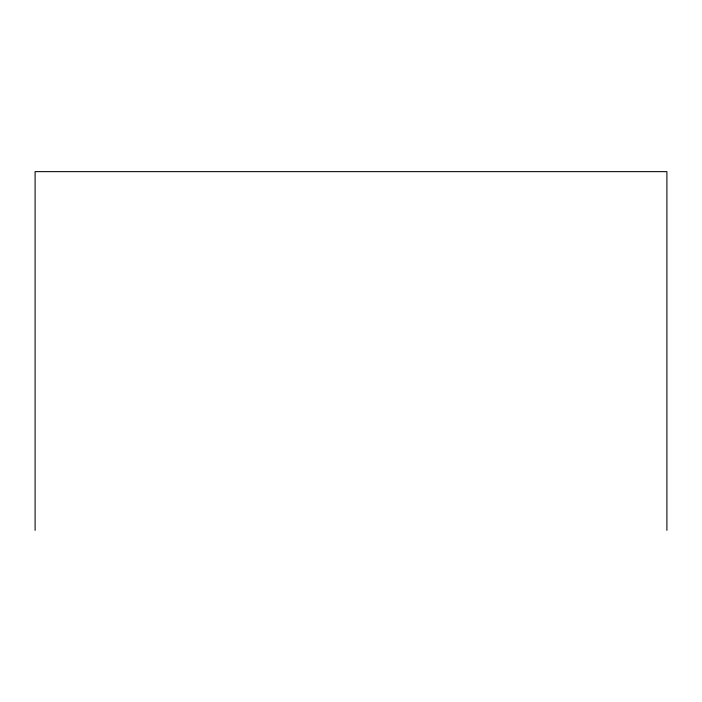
<?xml version="1.0" encoding="UTF-8"?>
<svg xmlns="http://www.w3.org/2000/svg" width="702" height="702" viewBox="0 0 702 702"><rect width="100%" height="100%" fill="white"/><g stroke="black" fill="none" stroke-linecap="round" stroke-linejoin="round"><path stroke-width="1.05" d="M666.9 530.361L666.9 171.639L35.1 171.639L35.1 530.361"/></g></svg>
